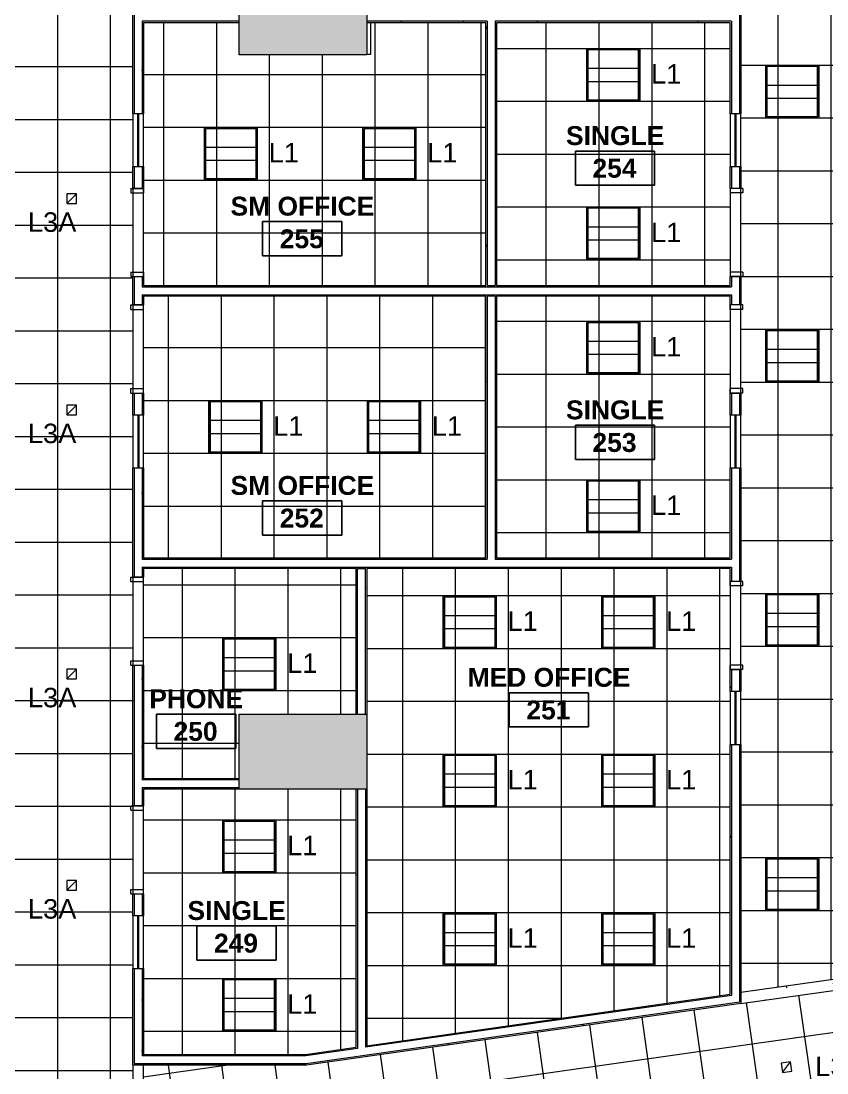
# Model space of a CAD drawing. Header units: inches. Extents: x -24 to 3083, y 122 to 13691.
# Drawn here: x 775.7 to 1141.6, y 12508.3 to 12986.2 of the extents above; entities that cross this region are included whole.
import ezdxf

# ---------------------------------------------------------------- set-up
doc = ezdxf.new("R2010")
doc.units = ezdxf.units.IN
doc.header["$MEASUREMENT"] = 0
for name, color, linetype, lineweight in [('X2$0$A-AREA-IDEN', 2, 'Continuous', 9), ('X2$0$A-CLNG', 13, 'Continuous', 13), ('X2$0$A-CLNG-PATT', 13, 'Continuous', 13), ('X2$0$A-DOOR', 31, 'Continuous', 13), ('X2$0$A-DOOR-FRAM', 31, 'Continuous', 20), ('X2$0$A-GLAZ', 151, 'Continuous', 13), ('X2$0$A-WALL', 113, 'Continuous', 13), ('X2$0$A-WALL-PATT', 111, 'Continuous', 13), ('X2$0$E-LITE-EQPM', 33, 'Continuous', 9), ('X2$0$E-LITE-EQPM-IDEN', 33, 'Continuous', 9), ('X2$0$I-WALL', 2, 'Continuous', 9), ('X2$0$S-COLS', 52, 'Continuous', 13)]:
    doc.layers.add(name, color=color, linetype=linetype, lineweight=lineweight)
doc.styles.add('X2$0$Arial_3', font='arial.ttf', dxfattribs={"height": 8.851796})
doc.styles.add('X2$0$Swis721 Lt BT_B', font='', dxfattribs={"height": 8.583975})
doc.styles.get('X2$0$Swis721 Lt BT_B').set_extended_font_data('Swis721 Lt BT', bold=True)
pattern_1 = [(0, (0, 0), (30.72, 7.68), [1.267, -21.773, 1.267, -21.773, -122.88]), (0, (0, 0), (30.72, 7.68), [-46.08, 1.267, -44.813, 1.267, -21.773, -53.76]), (0, (0, 0), (30.72, 7.68), [-115.2, 1.267, -14.093, 1.267, -37.133]), (120, (11.52, 3.84), (-22.0110751, 22.7643004), [1.267, -21.773, 1.267, -21.773, -122.88]), (120, (11.52, 3.84), (-22.0110751, 22.7643004), [-46.08, 1.267, -44.813, 1.267, -21.773, -53.76]), (120, (11.52, 3.84), (-22.0110751, 22.7643004), [-115.2, 1.267, -14.093, 1.267, -37.133]), (240, (15.36, 19.2), (-8.708925, -30.4443004), [1.267, -21.773, 1.267, -21.773, -122.88]), (240, (15.36, 19.2), (-8.708925, -30.4443004), [-46.08, 1.267, -44.813, 1.267, -21.773, -53.76]), (240, (15.36, 19.2), (-8.708925, -30.4443004), [-115.2, 1.267, -14.093, 1.267, -37.133])]

# ---------------------------------------------------------------- blocks, each defined once
blk = doc.blocks.new('X2$0$Single Flush - OTJ_SOLIDFLUSH_ALUM-4900816-FIRST FLOOR')
at = {"layer": 'X2$0$A-DOOR-FRAM'}
for p, q in [((-20, -3.3125), (-20, 2.4375)), ((-20, 2.4375), (-18, 2.4375)), ((-18, -3.3125), (-18, 2.4375)), ((18.000004, -3.3125), (18.000004, 2.4375)), ((18.000004, 2.4375), (20.000004, 2.4375)), ((20.000004, -3.3125), (20.000004, 2.4375)), ((-20, -3.3125), (-18, -3.3125)), ((18.000004, -3.3125), (20.000004, -3.3125))]:
    blk.add_line(p, q, dxfattribs=at)
blk = doc.blocks.new('X2$0$Frameless opening with glazing - 24_ x 96_-4900874-FIRST FLOOR')
at = {"layer": 'X2$0$A-GLAZ', "lineweight": 30}
blk.add_line((-13.5, 0.0625), (10.5, 0.0625), dxfattribs=at)
blk = doc.blocks.new('X2$0$Single Flush - OTJ_SOLIDFLUSH_ALUM-4900275-FIRST FLOOR')
at = {"layer": 'X2$0$A-DOOR-FRAM'}
for p, q in [((-20, 3.3125), (-20, -2.4375)), ((-20, 3.3125), (-18, 3.3125)), ((-18, 3.3125), (-18, -2.4375)), ((18.000004, 3.3125), (18.000004, -2.4375)), ((18.000004, 3.3125), (20.000004, 3.3125)), ((20.000004, 3.3125), (20.000004, -2.4375)), ((-20, -2.4375), (-18, -2.4375)), ((18.000004, -2.4375), (20.000004, -2.4375))]:
    blk.add_line(p, q, dxfattribs=at)
blk = doc.blocks.new('X2$0$L-Ceiling Light - Linear Box - 2_x2_-4960925-FIRST FLOOR')
at = {"layer": 'X2$0$E-LITE-EQPM'}
for p, q in [((-12, -12), (-12, 12)), ((-12, 12), (12, 12)), ((-12, -12), (-12, 12)), ((-12, 12), (12, 12)), ((-11.5, -11.5), (-11.5, 11.5)), ((-11.5, 11.5), (11.5, 11.5)), ((11.5, 11.5), (-11.5, 11.5)), ((-11.5, 11.5), (-11.5, -11.5)), ((11.5, 11.5), (11.5, -11.5)), ((11.5, -11.5), (11.5, 11.5)), ((12, 12), (12, -12)), ((12, 12), (12, -12)), ((-12, 3), (12, 3)), ((-12, -3), (12, -3)), ((12, -12), (-12, -12)), ((12, -12), (-12, -12)), ((11.5, -11.5), (-11.5, -11.5)), ((-11.5, -11.5), (11.5, -11.5))]:
    blk.add_line(p, q, dxfattribs=at)
blk = doc.blocks.new('X2$0$Concrete-Rectangular-Column - 58_ X 34_-5105982-FIRST FLOOR')
at = {"layer": 'X2$0$S-COLS', "lineweight": 9}
blk.add_hatch(color=7, dxfattribs=at).paths.add_polyline_path([(-17, -24.13), (-17, -29), (17, -29), (17, 29), (-17, 29), (-17, -1.16)], flags=0)
at = {"layer": 'X2$0$S-COLS', "color": 8, "lineweight": 20}
for p, q in [((-17, 29), (17, 29)), ((-17, -29), (-17, 29)), ((17, 29), (17, -29)), ((17, -29), (-17, -29))]:
    blk.add_line(p, q, dxfattribs=at)
blk = doc.blocks.new('X2$0$L-Recessed Square Downlight - 4_  black trim-5264487-FIRST FLOOR')
at = {"layer": 'X2$0$E-LITE-EQPM'}
for p, q in [((-2.1875, -2.1875), (-2.1875, 2.1875)), ((-2.1875, 2.1875), (2.1875, 2.1875)), ((-2.1875, 2.1875), (2.1875, -2.1875)), ((2.1875, 2.1875), (2.1875, -2.1875)), ((2.1875, -2.1875), (-2.1875, -2.1875))]:
    blk.add_line(p, q, dxfattribs=at)
blk = doc.blocks.new('X2$0$Room Tag - Room Name and Number-3379422-FIRST FLOOR')
at = {"layer": 'X2$0$A-AREA-IDEN'}
for p, q in [((-0.1881, -0.1636), (-0.1881, -0.0018)), ((-0.1881, -0.0018), (0.1869, -0.0018)), ((0.1869, -0.0018), (-0.1881, -0.0018)), ((-0.1881, -0.0018), (-0.1881, -0.1636)), ((0.1869, -0.0018), (0.1869, -0.1636)), ((0.1869, -0.1636), (0.1869, -0.0018)), ((0.1869, -0.1636), (-0.1881, -0.1636)), ((-0.1881, -0.1636), (0.1869, -0.1636))]:
    blk.add_line(p, q, dxfattribs=at)
blk = doc.blocks.new('X2')
at = {"layer": 'X2$0$A-CLNG-PATT'}
h = blk.add_hatch(dxfattribs=at)
h.set_pattern_fill('FP2_73', color=256, style=0, pattern_type=2)
h.set_pattern_definition([(0, (26592.307, 13061.43), (0, -24), []), (270, (26592.307, 13061.43), (-24, -1e-15), [])])
h.paths.add_polyline_path([(25723.63, 12447.98), (25768.07, 12447.98), (25768.07, 13255.29), (26343.35, 13255.29), (26343.35, 13255.48), (26472.06, 13255.48), (26472.06, 13324.11), (25712.26, 13324.11), (25712.26, 12447.98)], flags=0)
h = blk.add_hatch(dxfattribs=at)
h.set_pattern_fill('FP2_56', color=256, style=0, pattern_type=2)
h.set_pattern_definition([(90, (26199.507, 12918.103), (24, -1e-15), []), (0, (26199.507, 12918.103), (0, -24), [])])
h.paths.add_polyline_path([(26044.1, 12544.79), (26089.37, 12551.21), (26089.37, 12641.23), (26089.3, 12641.23), (26089.31, 12665.23), (26090.35, 12665.23), (26090.35, 12997.11), (26044.1, 12997.11), (26044.1, 12558.53)], flags=0)
h = blk.add_hatch(dxfattribs=at)
h.set_pattern_fill('FP2_9', color=256, style=0, pattern_type=2)
h.set_pattern_definition([(0, (25848.536, 13009.913), (0, -24), []), (270, (25848.536, 13009.913), (-24, -1e-15), [])])
h.paths.add_polyline_path([(25815.81, 12866.05), (25928.29, 12866.05), (25928.29, 12985.41), (25876.04, 12985.41), (25876.04, 12971.1), (25874.35, 12971.1), (25874.35, 12970.86), (25816.35, 12970.86), (25816.35, 12985.41), (25772.95, 12985.41), (25772.95, 12866.05)], flags=0)
h = blk.add_hatch(dxfattribs=at)
h.set_pattern_fill('FP2_10', color=256, style=0, pattern_type=2)
h.set_pattern_definition([(270, (25998.195, 12925.73), (-24, -1e-15), []), (180, (25998.195, 12925.73), (3e-15, 24), [])])
h.paths.add_polyline_path([(25933.17, 12866.05), (26039.22, 12866.05), (26039.22, 12985.41), (25933.17, 12985.41), (25933.17, 12866.07)], flags=0)
h = blk.add_hatch(dxfattribs=at)
h.set_pattern_fill('FP2_12', color=256, style=0, pattern_type=2)
h.set_pattern_definition([(180, (25850.62, 12789.778), (3e-15, 24), []), (90, (25850.62, 12789.778), (24, -1e-15), [])])
h.paths.add_polyline_path([(25928.29, 12742.38), (25928.29, 12861.18), (25772.95, 12861.18), (25772.95, 12742.38), (25902.72, 12742.38)], flags=0)
h = blk.add_hatch(dxfattribs=at)
h.set_pattern_fill('FP2_11', color=256, style=0, pattern_type=2)
h.set_pattern_definition([(270, (25998.195, 12801.778), (-24, -1e-15), []), (180, (25998.195, 12801.778), (3e-15, 24), [])])
h.paths.add_polyline_path([(26039.22, 12742.38), (26039.22, 12861.18), (25933.17, 12861.16), (25933.17, 12742.38), (25989.63, 12742.38)], flags=0)
h = blk.add_hatch(dxfattribs=at)
h.set_pattern_fill('FP2_13', color=256, style=0, pattern_type=2)
h.set_pattern_definition([(90, (25832.932, 12682.034), (24, -1e-15), []), (0, (25832.932, 12682.034), (0, -24), [])])
h.paths.add_polyline_path([(25815.81, 12642.11), (25816.35, 12642.11), (25816.35, 12671.23), (25869.48, 12671.23), (25869.48, 12737.51), (25772.95, 12737.51), (25772.95, 12642.11)], flags=0)
h = blk.add_hatch(dxfattribs=at)
h.set_pattern_fill('FP2_68', color=256, style=0, pattern_type=2)
h.set_pattern_definition([(90, (25957.017, 12653.136), (24, -1e-15), []), (0, (25957.017, 12653.136), (0, -24), [])])
h.paths.add_polyline_path([(25874.35, 12520.69), (26039.22, 12544.07), (26039.22, 12737.51), (25874.35, 12737.5), (25874.35, 12539.15)], flags=0)
h = blk.add_hatch(dxfattribs=at)
h.set_pattern_fill('FP2_74', color=256, style=0, pattern_type=2)
h.set_pattern_definition([(8.074, (26217.482, 12544.49), (3.3708, -23.7621), []), (278.074, (26217.482, 12544.49), (-23.7621, -3.3708), [])])
h.paths.add_polyline_path([(25830.86, 12447.86), (25830.89, 12447.86), (26733.77, 12576.07), (26769.3, 12581.11), (26759.73, 12641.36), (26759.7, 12641.36), (25846.82, 12511.86), (25772.95, 12511.86), (25772.95, 12447.98), (25830.24, 12447.98), (25830.24, 12447.86)], flags=0)
h = blk.add_hatch(dxfattribs=at)
h.set_pattern_fill('FP2_14', color=256, style=0, pattern_type=2)
h.set_pattern_definition([(90, (25832.932, 12575.212), (24, -1e-15), []), (0, (25832.932, 12575.212), (0, -24), [])])
h.paths.add_polyline_path([(25772.95, 12516.74), (25846.82, 12516.78), (25869.48, 12519.99), (25869.48, 12637.23), (25772.95, 12637.23), (25772.95, 12555.69)], flags=0)
h = blk.add_hatch(dxfattribs=at)
h.set_pattern_fill('FP2_46', color=256, style=0, pattern_type=2)
h.set_pattern_definition(pattern_1)
h.paths.add_polyline_path([(26044.1, 12539.84), (26089.37, 12546.26), (26089.35, 12551.2), (26044.1, 12544.79), (26044.1, 12540.37)], flags=0)
h = blk.add_hatch(dxfattribs=at)
h.set_pattern_fill('FP2_1', color=256, style=0, pattern_type=2)
h.set_pattern_definition(pattern_1)
h.paths.add_polyline_path([(25768.7, 12447.98), (25772.95, 12447.98), (25772.95, 12511.86), (25768.07, 12511.86), (25768.07, 12447.98)], flags=0)
at = {"layer": 'X2$0$A-WALL-PATT', "lineweight": 9}
h = blk.add_hatch(dxfattribs=at)
h.set_pattern_fill('FP2_1', color=256, style=0, pattern_type=2)
h.set_pattern_definition(pattern_1)
h.paths.add_polyline_path([(25768.07, 12512.49), (25768.7, 12512.49), (25768.7, 12555.69), (25768.07, 12555.69), (25768.07, 12516.11)], flags=0)
h.paths.add_polyline_path([(25768.7, 12579.69), (25768.7, 12589.69), (25768.07, 12589.69), (25768.07, 12579.69)], flags=0)
h.paths.add_polyline_path([(25768.7, 12629.69), (25768.7, 12693.51), (25768.07, 12693.51), (25768.07, 12629.69)], flags=0)
h.paths.add_polyline_path([(25768.7, 12733.51), (25768.7, 12783.18), (25768.07, 12783.18), (25768.07, 12733.51)], flags=0)
h.paths.add_polyline_path([(25768.7, 12807.18), (25768.7, 12817.18), (25768.07, 12817.18), (25768.07, 12807.18)], flags=0)
h.paths.add_polyline_path([(25768.7, 12857.18), (25768.7, 12870.05), (25768.07, 12870.05), (25768.07, 12857.18)], flags=0)
h.paths.add_polyline_path([(25768.07, 12910.05), (25768.7, 12910.05), (25768.7, 12920.05), (25768.07, 12920.05), (25768.07, 12912.46)], flags=0)
h.paths.add_polyline_path([(25768.7, 12944.05), (25768.7, 13032.36), (25768.07, 13032.36), (25768.07, 12944.05)], flags=0)
h.paths.add_polyline_path([(25768.7, 13056.36), (25768.7, 13066.36), (25768.07, 13066.36), (25768.07, 13056.36)], flags=0)
h.paths.add_polyline_path([(25768.07, 13106.36), (25768.7, 13106.36), (25768.7, 13114.61), (25768.07, 13114.61), (25768.07, 13110.36)], flags=0)
h = blk.add_hatch(dxfattribs=at)
h.set_pattern_fill('FP2_1', color=256, style=0, pattern_type=2)
h.set_pattern_definition(pattern_1)
h.paths.add_polyline_path([(26043.47, 12539.75), (26044.1, 12539.84), (26044.1, 12657.51), (26043.47, 12657.51), (26043.47, 12539.78)], flags=0)
h.paths.add_polyline_path([(26043.47, 12681.51), (26044.1, 12681.51), (26044.1, 12691.51), (26043.47, 12691.51)], flags=0)
h.paths.add_polyline_path([(26043.47, 12731.51), (26044.1, 12731.51), (26044.1, 12783.18), (26043.47, 12783.18), (26043.47, 12735.5)], flags=0)
h.paths.add_polyline_path([(26043.47, 12807.18), (26044.1, 12807.18), (26044.1, 12817.18), (26043.47, 12817.18)], flags=0)
h.paths.add_polyline_path([(26043.47, 12857.18), (26044.1, 12857.18), (26044.1, 12870.05), (26043.47, 12870.05), (26043.47, 12860.71)], flags=0)
h.paths.add_polyline_path([(26044.1, 12910.05), (26044.1, 12920.05), (26043.47, 12920.05), (26043.47, 12910.05)], flags=0)
h.paths.add_polyline_path([(26044.1, 12944.05), (26044.1, 13032.36), (26043.47, 13032.36), (26043.47, 12944.05)], flags=0)
h.paths.add_polyline_path([(26044.1, 13056.36), (26044.1, 13066.36), (26043.47, 13066.36), (26043.47, 13056.36)], flags=0)
h.paths.add_polyline_path([(26044.1, 13106.36), (26044.1, 13115.24), (26043.47, 13115.24), (26043.47, 13106.36)], flags=0)
h = blk.add_hatch(dxfattribs=at)
h.set_pattern_fill('FP2_1', color=256, style=0, pattern_type=2)
h.set_pattern_definition(pattern_1)
h.paths.add_polyline_path([(25772.32, 12516.74), (25772.95, 12516.74), (25772.95, 12555.69), (25772.32, 12555.69), (25772.32, 12516.74)], flags=0)
h.paths.add_polyline_path([(25772.95, 12579.69), (25772.95, 12589.69), (25772.32, 12589.69), (25772.32, 12579.69)], flags=0)
h.paths.add_polyline_path([(25772.95, 12629.69), (25772.95, 12637.86), (25772.32, 12637.86), (25772.32, 12629.69)], flags=0)
h.paths.add_polyline_path([(25772.95, 12641.48), (25772.95, 12693.51), (25772.32, 12693.51), (25772.32, 12641.48)], flags=0)
h.paths.add_polyline_path([(25772.32, 12733.51), (25772.95, 12733.51), (25772.95, 12738.13), (25772.32, 12738.13), (25772.32, 12735.5)], flags=0)
h.paths.add_polyline_path([(25772.32, 12741.76), (25772.95, 12741.76), (25772.95, 12783.18), (25772.32, 12783.18), (25772.32, 12742.38)], flags=0)
h.paths.add_polyline_path([(25772.32, 12807.18), (25772.95, 12807.18), (25772.95, 12817.18), (25772.32, 12817.18)], flags=0)
h.paths.add_polyline_path([(25772.32, 12857.18), (25772.95, 12857.18), (25772.95, 12861.8), (25772.32, 12861.8), (25772.32, 12861.18)], flags=0)
h.paths.add_polyline_path([(25772.32, 12865.43), (25772.95, 12865.43), (25772.95, 12870.05), (25772.32, 12870.05), (25772.32, 12865.43)], flags=0)
h.paths.add_polyline_path([(25772.95, 12910.05), (25772.95, 12920.05), (25772.32, 12920.05), (25772.32, 12910.05)], flags=0)
h.paths.add_polyline_path([(25772.32, 12944.05), (25772.95, 12944.05), (25772.95, 12986.03), (25772.32, 12986.03), (25772.32, 12971.1)], flags=0)
h.paths.add_polyline_path([(25772.95, 12989.66), (25772.95, 13032.36), (25772.32, 13032.36), (25772.32, 12989.66)], flags=0)
h.paths.add_polyline_path([(25772.32, 13056.36), (25772.95, 13056.36), (25772.95, 13066.36), (25772.32, 13066.36)], flags=0)
h.paths.add_polyline_path([(25772.32, 13106.36), (25772.95, 13106.36), (25772.95, 13110.36), (25772.32, 13110.36)], flags=0)
h = blk.add_hatch(dxfattribs=at)
h.set_pattern_fill('FP2_1', color=256, style=0, pattern_type=2)
h.set_pattern_definition(pattern_1)
h.paths.add_polyline_path([(26039.22, 12543.44), (26039.85, 12543.53), (26039.85, 12657.51), (26039.22, 12657.51), (26039.22, 12543.53)], flags=0)
h.paths.add_polyline_path([(26039.22, 12681.51), (26039.85, 12681.51), (26039.85, 12691.51), (26039.22, 12691.51)], flags=0)
h.paths.add_polyline_path([(26039.85, 12731.51), (26039.85, 12738.13), (26039.22, 12738.13), (26039.22, 12731.51)], flags=0)
h.paths.add_polyline_path([(26039.22, 12741.76), (26039.85, 12741.76), (26039.85, 12783.18), (26039.22, 12783.18), (26039.22, 12742.38)], flags=0)
h.paths.add_polyline_path([(26039.85, 12807.18), (26039.85, 12817.18), (26039.22, 12817.18), (26039.22, 12807.18)], flags=0)
h.paths.add_polyline_path([(26039.85, 12857.18), (26039.85, 12861.8), (26039.22, 12861.8), (26039.22, 12857.18)], flags=0)
h.paths.add_polyline_path([(26039.85, 12865.43), (26039.85, 12870.05), (26039.22, 12870.05), (26039.22, 12865.43)], flags=0)
h.paths.add_polyline_path([(26039.85, 12910.05), (26039.85, 12920.05), (26039.22, 12920.05), (26039.22, 12910.05)], flags=0)
h.paths.add_polyline_path([(26039.85, 12944.05), (26039.85, 12986.03), (26039.22, 12986.03), (26039.22, 12944.05)], flags=0)
h.paths.add_polyline_path([(26039.22, 12989.66), (26039.85, 12989.66), (26039.85, 13032.36), (26039.22, 13032.36), (26039.22, 12990.28)], flags=0)
h.paths.add_polyline_path([(26039.22, 13056.36), (26039.85, 13056.36), (26039.85, 13066.36), (26039.22, 13066.36)], flags=0)
h.paths.add_polyline_path([(26039.85, 13106.36), (26039.85, 13110.99), (26039.22, 13110.99), (26039.22, 13106.36)], flags=0)
h = blk.add_hatch(dxfattribs=at)
h.set_pattern_fill('FP2_1', color=256, style=0, pattern_type=2)
h.set_pattern_definition(pattern_1)
h.paths.add_polyline_path([(25772.95, 12985.41), (25816.35, 12985.41), (25816.35, 12986.03), (25772.95, 12986.03)], flags=0)
h = blk.add_hatch(dxfattribs=at)
h.set_pattern_fill('FP2_1', color=256, style=0, pattern_type=2)
h.set_pattern_definition(pattern_1)
h.paths.add_polyline_path([(25874.35, 12985.41), (25928.92, 12985.41), (25928.9, 12986.03), (25874.35, 12986.03)], flags=0)
h.paths.add_polyline_path([(26039.22, 12985.41), (26039.22, 12986.03), (25932.54, 12986.03), (25932.54, 12985.41), (25989.63, 12985.41)], flags=0)
h = blk.add_hatch(dxfattribs=at)
h.set_pattern_fill('FP2_1', color=256, style=0, pattern_type=2)
h.set_pattern_definition(pattern_1)
h.paths.add_polyline_path([(25928.29, 12742.38), (25928.92, 12742.38), (25928.92, 12861.18), (25928.29, 12861.18), (25928.29, 12794.48)], flags=0)
h.paths.add_polyline_path([(25928.29, 12866.05), (25928.92, 12866.05), (25928.92, 12985.41), (25928.29, 12985.41), (25928.29, 12912.46)], flags=0)
h = blk.add_hatch(dxfattribs=at)
h.set_pattern_fill('FP2_1', color=256, style=0, pattern_type=2)
h.set_pattern_definition(pattern_1)
h.paths.add_polyline_path([(25933.17, 12742.38), (25933.17, 12861.18), (25932.54, 12861.16), (25932.54, 12742.38)], flags=0)
h.paths.add_polyline_path([(25932.54, 12866.05), (25933.17, 12866.07), (25933.17, 12985.41), (25932.54, 12985.41), (25932.54, 12866.07)], flags=0)
h = blk.add_hatch(dxfattribs=at)
h.set_pattern_fill('FP2_1', color=256, style=0, pattern_type=2)
h.set_pattern_definition(pattern_1)
h.paths.add_polyline_path([(25989.63, 12865.43), (26039.22, 12865.43), (26039.22, 12866.05), (25772.95, 12866.05), (25772.95, 12865.43), (25933.17, 12865.43)], flags=0)
h = blk.add_hatch(dxfattribs=at)
h.set_pattern_fill('FP2_1', color=256, style=0, pattern_type=2)
h.set_pattern_definition(pattern_1)
h.paths.add_polyline_path([(25772.95, 12861.18), (26039.22, 12861.18), (26039.22, 12861.8), (25772.95, 12861.8)], flags=0)
h = blk.add_hatch(dxfattribs=at)
h.set_pattern_fill('FP2_1', color=256, style=0, pattern_type=2)
h.set_pattern_definition(pattern_1)
h.paths.add_polyline_path([(25989.63, 12741.76), (26039.22, 12741.76), (26039.22, 12742.38), (25932.54, 12742.38), (25932.54, 12741.76), (25933.17, 12741.76)], flags=0)
h.paths.add_polyline_path([(25772.95, 12741.76), (25928.92, 12741.76), (25928.92, 12742.38), (25772.95, 12742.38)], flags=0)
h = blk.add_hatch(dxfattribs=at)
h.set_pattern_fill('FP2_1', color=256, style=0, pattern_type=2)
h.set_pattern_definition(pattern_1)
h.paths.add_polyline_path([(25874.35, 12737.51), (26039.22, 12737.51), (26039.22, 12738.13), (25772.95, 12738.13), (25772.95, 12737.51), (25873.73, 12737.51)], flags=0)
h = blk.add_hatch(dxfattribs=at)
h.set_pattern_fill('FP2_1', color=256, style=0, pattern_type=2)
h.set_pattern_definition(pattern_1)
h.paths.add_polyline_path([(25870.1, 12671.23), (25870.1, 12737.51), (25869.48, 12737.51), (25869.48, 12671.23)], flags=0)
h = blk.add_hatch(dxfattribs=at)
h.set_pattern_fill('FP2_1', color=256, style=0, pattern_type=2)
h.set_pattern_definition(pattern_1)
h.paths.add_polyline_path([(25874.35, 12671.23), (25874.35, 12737.51), (25873.73, 12737.5), (25873.73, 12671.23)], flags=0)
h = blk.add_hatch(dxfattribs=at)
h.set_pattern_fill('FP2_1', color=256, style=0, pattern_type=2)
h.set_pattern_definition(pattern_1)
h.paths.add_polyline_path([(25815.81, 12641.48), (25816.35, 12641.48), (25816.35, 12642.11), (25772.95, 12642.11), (25772.95, 12641.48)], flags=0)
h = blk.add_hatch(dxfattribs=at)
h.set_pattern_fill('FP2_1', color=256, style=0, pattern_type=2)
h.set_pattern_definition(pattern_1)
h.paths.add_polyline_path([(25869.48, 12519.99), (25870.1, 12520.08), (25870.1, 12637.23), (25869.48, 12637.23), (25869.48, 12520.6)], flags=0)
h = blk.add_hatch(dxfattribs=at)
h.set_pattern_fill('FP2_1', color=256, style=0, pattern_type=2)
h.set_pattern_definition(pattern_1)
h.paths.add_polyline_path([(25873.73, 12520.6), (25874.35, 12520.69), (25874.35, 12637.23), (25873.73, 12637.23), (25873.73, 12520.6)], flags=0)
h = blk.add_hatch(dxfattribs=at)
h.set_pattern_fill('FP2_1', color=256, style=0, pattern_type=2)
h.set_pattern_definition(pattern_1)
h.paths.add_polyline_path([(25846.56, 12516.11), (25870.1, 12519.45), (25870.1, 12520.08), (25846.52, 12516.74)], flags=0)
h.paths.add_polyline_path([(25873.73, 12519.97), (26039.22, 12543.44), (26039.22, 12544.07), (25873.73, 12520.6), (25873.73, 12520.08)], flags=0)
h = blk.add_hatch(dxfattribs=at)
h.set_pattern_fill('FP2_1', color=256, style=0, pattern_type=2)
h.set_pattern_definition(pattern_1)
h.paths.add_polyline_path([(25846.86, 12511.86), (26043.47, 12539.78), (26043.47, 12540.38), (25846.82, 12512.49)], flags=0)
h = blk.add_hatch(dxfattribs=at)
h.set_pattern_fill('FP2_1', color=256, style=0, pattern_type=2)
h.set_pattern_definition(pattern_1)
h.paths.add_polyline_path([(25830.88, 12511.86), (25846.86, 12511.86), (25846.82, 12512.49), (25768.07, 12512.49), (25768.07, 12511.86), (25818.81, 12511.86)], flags=0)
at = {"layer": 'X2$0$A-CLNG'}
for p, q in [((25876.04, 12971.1), (25876.04, 12985.41)), ((25874.35, 12971.1), (25876.04, 12971.1)), ((26089.37, 12551.21), (26044.1, 12544.79)), ((26044.1, 12539.84), (26089.37, 12546.26)), ((25768.07, 12511.86), (25768.07, 12447.98)), ((25772.95, 12447.98), (25772.95, 12511.86))]:
    blk.add_line(p, q, dxfattribs=at)
at = {"layer": 'X2$0$A-WALL'}
for p, q in [((25768.7, 13032.36), (25768.7, 12944.05)), ((26043.47, 13032.36), (26043.47, 12944.05)), ((25772.32, 12986.03), (25772.32, 12944.05)), ((25816.35, 12986.03), (25772.32, 12986.03)), ((25928.92, 12986.03), (25874.35, 12986.03)), ((25928.92, 12986.03), (25928.92, 12866.05)), ((25932.54, 12986.03), (25932.54, 12866.05)), ((26039.85, 12986.03), (25932.54, 12986.03)), ((26039.85, 12986.03), (26039.85, 12944.05)), ((25768.7, 12920.05), (25768.7, 12910.05)), ((25772.32, 12920.05), (25772.32, 12910.05)), ((26039.85, 12920.05), (26039.85, 12910.05)), ((26043.47, 12920.05), (26043.47, 12910.05)), ((25768.7, 12870.05), (25768.7, 12857.18)), ((25772.32, 12870.05), (25772.32, 12865.43)), ((26039.85, 12870.05), (26039.85, 12865.43)), ((26043.47, 12870.05), (26043.47, 12857.18)), ((25772.32, 12865.43), (26039.85, 12865.43)), ((25928.92, 12866.05), (25932.54, 12866.05)), ((25772.32, 12861.8), (25772.32, 12857.18)), ((25772.32, 12861.8), (26039.85, 12861.8)), ((25932.54, 12861.18), (25928.92, 12861.18)), ((25928.92, 12861.18), (25928.92, 12741.76)), ((25932.54, 12861.18), (25932.54, 12741.76)), ((26039.85, 12861.8), (26039.85, 12857.18)), ((25768.7, 12817.18), (25768.7, 12807.18)), ((25772.32, 12817.18), (25772.32, 12807.18)), ((26039.85, 12817.18), (26039.85, 12807.18)), ((26043.47, 12817.18), (26043.47, 12807.18)), ((25768.7, 12783.18), (25768.7, 12733.51)), ((25772.32, 12783.18), (25772.32, 12741.76)), ((26039.85, 12783.18), (26039.85, 12741.76)), ((26043.47, 12783.18), (26043.47, 12731.51)), ((25772.32, 12741.76), (25928.92, 12741.76)), ((25932.54, 12741.76), (26039.85, 12741.76)), ((25772.32, 12738.13), (25772.32, 12733.51)), ((25772.32, 12738.13), (26039.85, 12738.13)), ((25870.1, 12671.23), (25870.1, 12737.51)), ((25870.1, 12737.51), (25873.73, 12737.51)), ((25873.73, 12671.23), (25873.73, 12737.51)), ((26039.85, 12738.13), (26039.85, 12731.51)), ((25768.7, 12693.51), (25768.7, 12629.69)), ((25772.32, 12693.51), (25772.32, 12641.48)), ((26039.85, 12691.51), (26039.85, 12681.51)), ((26043.47, 12691.51), (26043.47, 12681.51)), ((26039.85, 12657.51), (26039.85, 12543.53)), ((26043.47, 12657.51), (26043.47, 12540.38)), ((25816.35, 12641.48), (25772.32, 12641.48)), ((25816.35, 12637.86), (25772.32, 12637.86)), ((25772.32, 12637.86), (25772.32, 12629.69)), ((25870.1, 12637.23), (25870.1, 12519.45)), ((25873.73, 12637.23), (25873.73, 12519.97)), ((25768.7, 12589.69), (25768.7, 12579.69)), ((25772.32, 12589.69), (25772.32, 12579.69)), ((25768.7, 12555.69), (25768.7, 12512.49)), ((25772.32, 12555.69), (25772.32, 12516.11)), ((26043.47, 12540.38), (25846.82, 12512.49)), ((26039.85, 12543.53), (25873.73, 12519.97)), ((25846.56, 12516.11), (25772.32, 12516.11)), ((25870.1, 12519.45), (25846.56, 12516.11)), ((25846.82, 12512.49), (25768.7, 12512.49))]:
    blk.add_line(p, q, dxfattribs=at)
at = {"layer": 'X2$0$I-WALL', "lineweight": 13}
for p, q in [((25768.07, 12944.05), (25768.07, 13032.36)), ((26044.1, 13032.36), (26044.1, 12944.05)), ((25772.95, 12985.41), (25772.95, 12944.05)), ((25816.35, 12985.41), (25772.95, 12985.41)), ((25928.29, 12985.41), (25874.35, 12985.41)), ((25928.29, 12866.05), (25928.29, 12985.41)), ((25933.17, 12985.41), (25933.17, 12866.05)), ((26039.22, 12985.41), (25933.17, 12985.41)), ((26039.22, 12944.05), (26039.22, 12985.41)), ((25772.95, 12944.05), (25768.07, 12944.05)), ((26044.1, 12944.05), (26039.22, 12944.05)), ((25768.07, 12910.05), (25768.07, 12920.05)), ((25768.07, 12920.05), (25772.95, 12920.05)), ((25772.95, 12920.05), (25772.95, 12910.05)), ((26039.22, 12910.05), (26039.22, 12920.05)), ((26039.22, 12920.05), (26044.1, 12920.05)), ((26044.1, 12920.05), (26044.1, 12910.05)), ((25772.95, 12910.05), (25768.07, 12910.05)), ((26044.1, 12910.05), (26039.22, 12910.05)), ((25768.07, 12857.18), (25768.07, 12870.05)), ((25768.07, 12870.05), (25772.95, 12870.05)), ((25772.95, 12870.05), (25772.95, 12866.05)), ((26039.22, 12866.05), (26039.22, 12870.05)), ((26039.22, 12870.05), (26044.1, 12870.05)), ((26044.1, 12870.05), (26044.1, 12857.18)), ((25772.95, 12866.05), (25928.29, 12866.05)), ((25933.17, 12866.05), (26039.22, 12866.05)), ((25772.95, 12861.18), (25772.95, 12857.18)), ((25928.29, 12861.18), (25772.95, 12861.18)), ((25928.29, 12742.38), (25928.29, 12861.18)), ((26039.22, 12861.18), (25933.17, 12861.18)), ((25933.17, 12861.18), (25933.17, 12742.38)), ((26039.22, 12857.18), (26039.22, 12861.18)), ((25772.95, 12857.18), (25768.07, 12857.18)), ((26044.1, 12857.18), (26039.22, 12857.18)), ((25768.07, 12807.18), (25768.07, 12817.18)), ((25768.07, 12817.18), (25772.95, 12817.18)), ((25772.95, 12817.18), (25772.95, 12807.18)), ((26039.22, 12807.18), (26039.22, 12817.18)), ((26039.22, 12817.18), (26044.1, 12817.18)), ((26044.1, 12817.18), (26044.1, 12807.18)), ((25772.95, 12807.18), (25768.07, 12807.18)), ((26044.1, 12807.18), (26039.22, 12807.18)), ((25768.07, 12733.51), (25768.07, 12783.18)), ((25768.07, 12783.18), (25772.95, 12783.18)), ((25772.95, 12783.18), (25772.95, 12742.38)), ((26039.22, 12742.38), (26039.22, 12783.18)), ((26039.22, 12783.18), (26044.1, 12783.18)), ((26044.1, 12783.18), (26044.1, 12731.51)), ((25772.95, 12742.38), (25928.29, 12742.38)), ((25933.17, 12742.38), (26039.22, 12742.38)), ((25772.95, 12737.51), (25772.95, 12733.51)), ((25869.48, 12737.51), (25772.95, 12737.51)), ((25869.48, 12671.23), (25869.48, 12737.51)), ((25874.35, 12737.51), (25874.35, 12671.23)), ((26039.22, 12737.51), (25874.35, 12737.51)), ((26039.22, 12731.51), (26039.22, 12737.51)), ((25772.95, 12733.51), (25768.07, 12733.51)), ((26044.1, 12731.51), (26039.22, 12731.51)), ((25768.07, 12629.69), (25768.07, 12693.51)), ((25768.07, 12693.51), (25772.95, 12693.51)), ((25772.95, 12693.51), (25772.95, 12642.11)), ((26039.22, 12681.51), (26039.22, 12691.51)), ((26039.22, 12691.51), (26044.1, 12691.51)), ((26044.1, 12691.51), (26044.1, 12681.51)), ((26044.1, 12681.51), (26039.22, 12681.51)), ((26039.22, 12544.07), (26039.22, 12657.51)), ((26039.22, 12657.51), (26044.1, 12657.51)), ((26044.1, 12657.51), (26044.1, 12539.84)), ((25772.95, 12642.11), (25816.35, 12642.11)), ((25816.35, 12637.23), (25772.95, 12637.23)), ((25772.95, 12637.23), (25772.95, 12629.69)), ((25869.48, 12519.99), (25869.48, 12637.23)), ((25874.35, 12637.23), (25874.35, 12520.69)), ((25772.95, 12629.69), (25768.07, 12629.69)), ((25768.07, 12579.69), (25768.07, 12589.69)), ((25768.07, 12589.69), (25772.95, 12589.69)), ((25772.95, 12589.69), (25772.95, 12579.69)), ((25772.95, 12579.69), (25768.07, 12579.69)), ((25768.07, 12511.86), (25768.07, 12555.69)), ((25768.07, 12555.69), (25772.95, 12555.69)), ((25772.95, 12555.69), (25772.95, 12516.74)), ((25874.35, 12520.69), (26039.22, 12544.07)), ((26044.1, 12539.84), (25846.86, 12511.86)), ((25772.95, 12516.74), (25846.52, 12516.74)), ((25846.52, 12516.74), (25869.48, 12519.99)), ((25846.86, 12511.86), (25768.07, 12511.86))]:
    blk.add_line(p, q, dxfattribs=at)
at = {"layer": 'X2$0$I-WALL'}
for p, q in [((25768.07, 12944.05), (25768.07, 12920.05)), ((25772.95, 12920.05), (25772.95, 12944.05)), ((26039.22, 12944.05), (26039.22, 12920.05)), ((26044.1, 12920.05), (26044.1, 12944.05)), ((25768.07, 12910.05), (25768.07, 12870.05)), ((25772.95, 12870.05), (25772.95, 12910.05)), ((26039.22, 12910.05), (26039.22, 12870.05)), ((26044.1, 12870.05), (26044.1, 12910.05)), ((25768.07, 12857.18), (25768.07, 12817.18)), ((25772.95, 12817.18), (25772.95, 12857.18)), ((26039.22, 12857.18), (26039.22, 12817.18)), ((26044.1, 12817.18), (26044.1, 12857.18)), ((25768.07, 12807.18), (25768.07, 12783.18)), ((25772.95, 12783.18), (25772.95, 12807.18)), ((26039.22, 12807.18), (26039.22, 12783.18)), ((26044.1, 12783.18), (26044.1, 12807.18)), ((25768.07, 12733.51), (25768.07, 12693.51)), ((25772.95, 12693.51), (25772.95, 12733.51)), ((26039.22, 12731.51), (26039.22, 12691.51)), ((26044.1, 12691.51), (26044.1, 12731.51)), ((26039.22, 12681.51), (26039.22, 12657.51)), ((26044.1, 12657.51), (26044.1, 12681.51)), ((25768.07, 12629.69), (25768.07, 12589.69)), ((25772.95, 12589.69), (25772.95, 12629.69)), ((25768.07, 12579.69), (25768.07, 12555.69)), ((25772.95, 12555.69), (25772.95, 12579.69))]:
    blk.add_line(p, q, dxfattribs=at)
at = {"layer": 'X2$0$A-AREA-IDEN', "xscale": 95.99999999999994, "yscale": 95.99999999999994, "zscale": 95.99999999999994}
for p in [(25987.05, 12927.28), (25845.04, 12895.22), (25987.05, 12802.68), (25845.04, 12768.34), (25957.04, 12681.19), (25796.81, 12671.46), (25815.16, 12575.24)]:
    blk.add_blockref('X2$0$Room Tag - Room Name and Number-3379422-FIRST FLOOR', p, dxfattribs=at)
at = {"layer": 'X2$0$A-DOOR'}
for name, p, rotation in [('X2$0$Single Flush - OTJ_SOLIDFLUSH_ALUM-4900816-FIRST FLOOR', (25770.51, 12890.05), 270), ('X2$0$Single Flush - OTJ_SOLIDFLUSH_ALUM-4900275-FIRST FLOOR', (26041.66, 12890.05), 270), ('X2$0$Single Flush - OTJ_SOLIDFLUSH_ALUM-4900275-FIRST FLOOR', (25770.51, 12837.18), 90), ('X2$0$Single Flush - OTJ_SOLIDFLUSH_ALUM-4900816-FIRST FLOOR', (26041.66, 12837.18), 90), ('X2$0$Single Flush - OTJ_SOLIDFLUSH_ALUM-4900275-FIRST FLOOR', (25770.51, 12713.51), 90), ('X2$0$Single Flush - OTJ_SOLIDFLUSH_ALUM-4900816-FIRST FLOOR', (26041.66, 12711.51), 90), ('X2$0$Single Flush - OTJ_SOLIDFLUSH_ALUM-4900275-FIRST FLOOR', (25770.51, 12609.69), 90)]:
    blk.add_blockref(name, p, dxfattribs=dict(at, rotation=rotation))
at = {"layer": 'X2$0$A-GLAZ'}
for p, rotation in [((25770.51, 12933.55), 90), ((26041.66, 12930.55), 270), ((25770.51, 12793.68), 270), ((26041.66, 12793.68), 270), ((26041.66, 12668.01), 270), ((25770.51, 12569.19), 90)]:
    blk.add_blockref('X2$0$Frameless opening with glazing - 24_ x 96_-4900874-FIRST FLOOR', p, dxfattribs=dict(at, rotation=rotation))
at = {"layer": 'X2$0$E-LITE-EQPM'}
for p in [(25986.2, 12961.73), (26067.51, 12954.1), (25812.54, 12925.91), (25884.54, 12925.91), (25986.2, 12889.73), (25986.2, 12837.78), (26067.51, 12834.1), (25814.62, 12801.78), (25886.62, 12801.78), (25986.2, 12765.78), (26067.51, 12714.1), (25921.02, 12713.14), (25993.02, 12713.14), (25820.93, 12694.03), (25921.02, 12641.14), (25993.02, 12641.14), (25820.93, 12611.21), (26067.51, 12594.1), (25921.02, 12569.14), (25993.02, 12569.14), (25820.93, 12539.21)]:
    blk.add_blockref('X2$0$L-Ceiling Light - Linear Box - 2_x2_-4960925-FIRST FLOOR', p, dxfattribs=at)
at = {"layer": 'X2$0$E-LITE-EQPM', "extrusion": (0, 0, -1)}
for p, rotation in [((-25740.31, 12905.49), 180), ((-25740.31, 12809.49), 180), ((-25740.31, 12689.49), 180), ((-25740.31, 12593.49), 180), ((-26064.87, 12510.91), 171.9260030740851)]:
    blk.add_blockref('X2$0$L-Recessed Square Downlight - 4_  black trim-5264487-FIRST FLOOR', p, dxfattribs=dict(at, rotation=rotation))
at = {"layer": 'X2$0$S-COLS', "lineweight": 9, "rotation": 89.99999999999999}
for p in [(25845.35, 12987.86), (25845.35, 12654.23)]:
    blk.add_blockref('X2$0$Concrete-Rectangular-Column - 58_ X 34_-5105982-FIRST FLOOR', p, dxfattribs=at)
at = {"layer": 'X2$0$A-AREA-IDEN', "char_height": 8.584, "attachment_point": 2, "line_spacing_factor": 0.998538, "style": 'X2$0$Swis721 Lt BT_B'}
for s, insert, width in [('SINGLE', (25987.06, 12938.41), 49.464), ('254', (25986.77, 12923.59), 23.004), ('SM OFFICE', (25845.05, 12906.36), 73.872), ('255', (25844.77, 12891.53), 23.004), ('SINGLE', (25987.06, 12813.82), 49.464), ('253', (25986.77, 12799), 23.004), ('SM OFFICE', (25845.05, 12779.48), 73.872), ('252', (25844.77, 12764.65), 23.004), ('MED OFFICE', (25957.05, 12692.33), 83.916), ('PHONE', (25796.82, 12682.59), 48.708), ('251', (25956.76, 12677.5), 23.004), ('250', (25796.54, 12667.77), 23.004), ('SINGLE', (25815.17, 12586.38), 49.464), ('249', (25814.88, 12571.55), 23.004)]:
    blk.add_mtext(s, dxfattribs=dict(at, insert=insert, width=width))
at = {"layer": 'X2$0$E-LITE-EQPM-IDEN', "char_height": 8.852, "attachment_point": 2, "line_spacing_factor": 0.938532, "style": 'X2$0$Arial_3'}
for s, insert, width in [('L1', (26010.23, 12966.58), 16.416), ('L1', (25836.57, 12930.76), 16.416), ('L1', (25908.57, 12930.76), 16.416), ('L3A', (25731.4, 12899.26), 26.244), ('L1', (26010.23, 12894.58), 16.416), ('L1', (26010.23, 12842.63), 16.416), ('L3A', (25731.4, 12803.26), 26.244), ('L1', (25838.65, 12806.63), 16.416), ('L1', (25910.65, 12806.63), 16.416), ('L1', (26010.23, 12770.63), 16.416), ('L1', (25945.05, 12717.99), 16.416), ('L1', (26017.05, 12717.99), 16.416), ('L1', (25844.96, 12698.88), 16.416), ('L3A', (25731.4, 12683.26), 26.244), ('L1', (25945.05, 12645.99), 16.416), ('L1', (26017.05, 12645.99), 16.416), ('L1', (25844.96, 12616.06), 16.416), ('L3A', (25731.4, 12587.26), 26.244), ('L1', (25945.05, 12573.99), 16.416), ('L1', (26017.05, 12573.99), 16.416), ('L1', (25844.96, 12544.06), 16.416), ('L3A', (26088.91, 12515.76), 26.244)]:
    blk.add_mtext(s, dxfattribs=dict(at, insert=insert, width=width))

msp = doc.modelspace()

# ---------------------------------------------------------------- block references
at = {"color": 253, "lineweight": 5}
msp.add_blockref('X2', (-24941.6, 0), dxfattribs=at)

doc.saveas('drawing.dxf')
